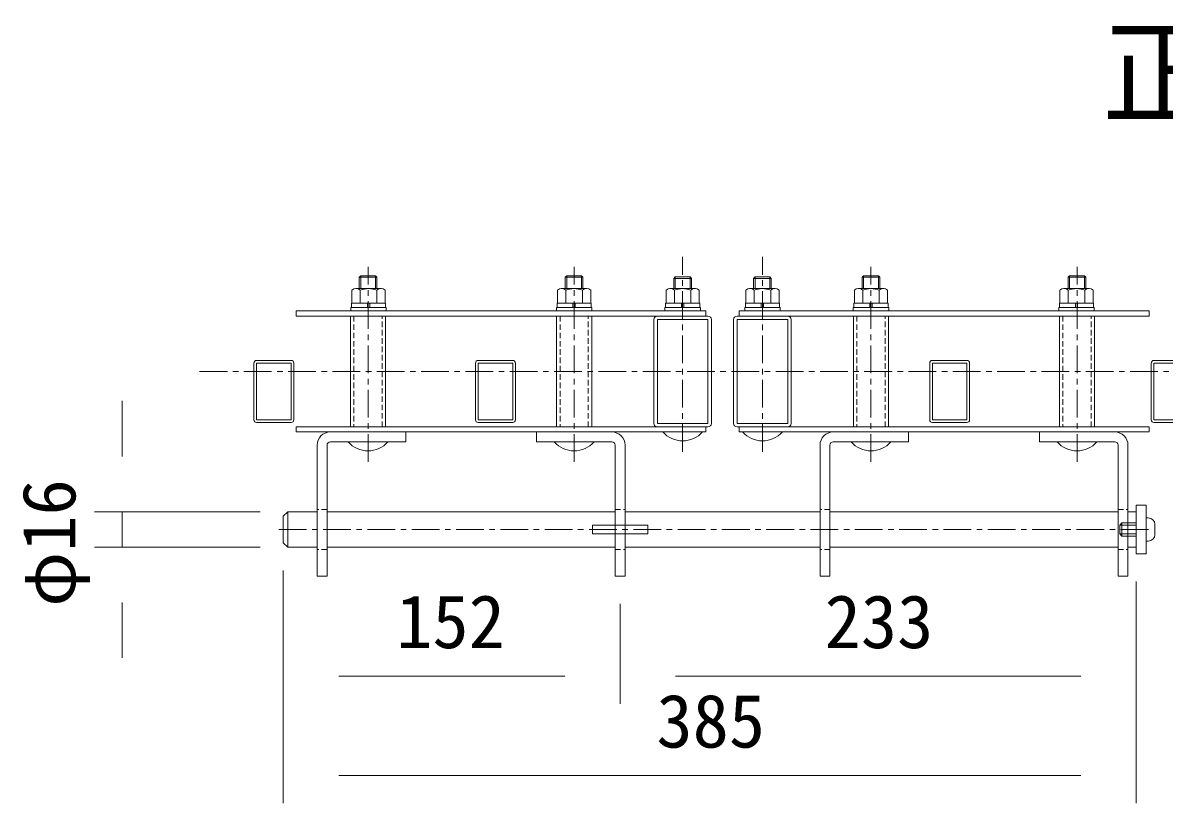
# Model space of a CAD drawing. Units: millimetres, scale not verified. Extents: x -4200 to 4200, y -2970 to 2970.
# Drawn here: x -152 to 878, y -1904 to -1200 of the extents above; entities that cross this region are included whole.
import ezdxf
from ezdxf.enums import TextEntityAlignment as Align

# ---------------------------------------------------------------- set-up
doc = ezdxf.new("R2010")
doc.units = ezdxf.units.MM
doc.header["$LTSCALE"] = 20
doc.linetypes.add('USER1', pattern=[2, 1.25, -0.25, 0.25, -0.25])
doc.linetypes.add('USER2', pattern=[0.375, 0.25, -0.125])
doc.layers.add('0-0_D-TTL-TXT', color=7, linetype='Continuous')
for name, color, linetype, lineweight in [('0-2_D-STR-DIM', 7, 'Continuous', 9), ('0-5_D-STR1', 1, 'Continuous', 18), ('0-6_D-STR3', 3, 'Continuous', 13), ('0-7_D-BMK', 2, 'USER1', 13)]:
    doc.layers.add(name, color=color, linetype=linetype, lineweight=lineweight)
doc.styles.add('ＭＳ ゴシック', font='')
doc.styles.get('ＭＳ ゴシック').set_extended_font_data('MS Gothic')

msp = doc.modelspace()

# ---------------------------------------------------------------- linework, layer by layer
at = {"layer": '0-2_D-STR-DIM'}
for p, q in [((-62.35, -1591.1), (-62.35, -1541.1)), ((62.09, -1641.1), (-87.35, -1641.1)), ((-62.35, -1641.1), (-62.35, -1673.1)), ((62.09, -1673.1), (-87.35, -1673.1)), ((83.09, -1694.1), (83.09, -1814.38)), ((853.08, -1704.1), (853.08, -1814.38)), ((83.09, -1719.1), (83.09, -1904.13)), ((-62.35, -1723.1), (-62.35, -1773.1)), ((387.08, -1724.1), (387.08, -1814.38)), ((387.08, -1724.1), (387.08, -1814.38)), ((853.08, -1729.1), (853.08, -1904.13)), ((133.09, -1789.38), (337.08, -1789.38)), ((437.08, -1789.38), (803.08, -1789.38)), ((803.08, -1879.13), (133.09, -1879.13))]:
    msp.add_line(p, q, dxfattribs=at)
at = {"layer": '0-5_D-STR1'}
for p, q in [((417.58, -1561.3), (417.58, -1467.7)), ((420.78, -1464.5), (466.38, -1464.5)), ((469.58, -1467.7), (469.58, -1561.3)), ((489.58, -1467.7), (489.58, -1561.3)), ((538.38, -1464.5), (492.78, -1464.5)), ((541.58, -1561.3), (541.58, -1467.7)), ((56.58, -1558.1), (56.58, -1506.9)), ((58.98, -1504.5), (90.18, -1504.5)), ((92.58, -1506.9), (92.58, -1558.1)), ((256.58, -1558.1), (256.58, -1506.9)), ((258.98, -1504.5), (290.18, -1504.5)), ((292.58, -1506.9), (292.58, -1558.1)), ((666.58, -1506.9), (666.58, -1558.1)), ((700.18, -1504.5), (668.98, -1504.5)), ((702.58, -1558.1), (702.58, -1506.9)), ((866.58, -1506.9), (866.58, -1558.1)), ((900.18, -1504.5), (868.98, -1504.5)), ((90.18, -1560.5), (58.98, -1560.5)), ((290.18, -1560.5), (258.98, -1560.5)), ((466.38, -1564.5), (420.78, -1564.5)), ((492.78, -1564.5), (538.38, -1564.5)), ((668.98, -1560.5), (700.18, -1560.5)), ((868.98, -1560.5), (900.18, -1560.5))]:
    msp.add_line(p, q, dxfattribs=at)
for points in [[(466.38, -1561.3), (420.78, -1561.3), (420.78, -1467.7), (466.38, -1467.7)], [(492.78, -1561.3), (538.38, -1561.3), (538.38, -1467.7), (492.78, -1467.7)], [(90.18, -1558.1), (58.98, -1558.1), (58.98, -1506.9), (90.18, -1506.9)], [(290.18, -1558.1), (258.98, -1558.1), (258.98, -1506.9), (290.18, -1506.9)], [(668.98, -1558.1), (700.18, -1558.1), (700.18, -1506.9), (668.98, -1506.9)], [(868.98, -1558.1), (900.18, -1558.1), (900.18, -1506.9), (868.98, -1506.9)]]:
    msp.add_lwpolyline(points, close=True, dxfattribs=at)
for centre, radius, start, end in [((420.78, -1467.7), 3.2, 90, 180), ((466.38, -1467.7), 3.2, 0, 90), ((492.78, -1467.7), 3.2, 90, 180), ((538.38, -1467.7), 3.2, 0, 90), ((58.98, -1506.9), 2.4, 90, 180), ((90.18, -1506.9), 2.4, 0, 90), ((258.98, -1506.9), 2.4, 90, 180), ((290.18, -1506.9), 2.4, 0, 90), ((668.98, -1506.9), 2.4, 90, 180), ((700.18, -1506.9), 2.4, 0, 90), ((868.98, -1506.9), 2.4, 90, 180), ((58.98, -1558.1), 2.4, 180, 270), ((90.18, -1558.1), 2.4, 270, 0), ((258.98, -1558.1), 2.4, 180, 270), ((290.18, -1558.1), 2.4, 270, 0), ((420.78, -1561.3), 3.2, 180, 270), ((466.38, -1561.3), 3.2, 270, 0), ((492.78, -1561.3), 3.2, 180, 270), ((538.38, -1561.3), 3.2, 270, 0), ((668.98, -1558.1), 2.4, 180, 270), ((700.18, -1558.1), 2.4, 270, 0), ((868.98, -1558.1), 2.4, 180, 270)]:
    msp.add_arc(centre, radius, start, end, dxfattribs=at)
at = {"layer": '0-6_D-STR3'}
for p, q in [((152.94, -1428.1), (151.59, -1429.46)), ((151.59, -1429.46), (167.59, -1429.46)), ((151.59, -1439.7), (151.59, -1429.46)), ((152.94, -1439.7), (152.94, -1428.1)), ((152.94, -1428.1), (166.23, -1428.1)), ((166.23, -1439.7), (166.23, -1428.1)), ((167.59, -1429.46), (166.23, -1428.1)), ((167.59, -1439.7), (167.59, -1429.46)), ((338.93, -1428.1), (337.58, -1429.46)), ((337.58, -1439.7), (337.58, -1429.46)), ((337.58, -1429.46), (353.58, -1429.46)), ((338.93, -1439.7), (338.93, -1428.1)), ((338.93, -1428.1), (352.23, -1428.1)), ((352.23, -1439.7), (352.23, -1428.1)), ((436.93, -1429.1), (435.58, -1430.46)), ((435.58, -1430.46), (451.58, -1430.46)), ((435.58, -1439.7), (435.58, -1430.46)), ((436.93, -1429.1), (450.23, -1429.1)), ((436.93, -1439.7), (436.93, -1429.1)), ((450.23, -1439.7), (450.23, -1429.1)), ((451.58, -1430.46), (450.23, -1429.1)), ((451.58, -1439.7), (451.58, -1430.46)), ((507.58, -1439.7), (507.58, -1430.46)), ((508.93, -1439.7), (508.93, -1429.1)), ((522.23, -1429.1), (508.93, -1429.1)), ((522.23, -1429.1), (523.58, -1430.46)), ((522.23, -1439.7), (522.23, -1429.1)), ((523.58, -1439.7), (523.58, -1430.46)), ((605.58, -1429.46), (606.93, -1428.1)), ((621.58, -1429.46), (605.58, -1429.46)), ((605.58, -1439.7), (605.58, -1429.46)), ((620.23, -1428.1), (606.93, -1428.1)), ((606.93, -1439.7), (606.93, -1428.1)), ((620.23, -1439.7), (620.23, -1428.1)), ((620.23, -1428.1), (621.58, -1429.46)), ((621.58, -1439.7), (621.58, -1429.46)), ((791.57, -1429.46), (792.93, -1428.1)), ((791.57, -1439.7), (791.57, -1429.46)), ((807.57, -1429.46), (791.57, -1429.46)), ((792.93, -1439.7), (792.93, -1428.1)), ((806.22, -1428.1), (807.57, -1429.46)), ((807.57, -1439.7), (807.57, -1429.46)), ((145.09, -1452.7), (145.09, -1441.1)), ((171.64, -1439.7), (148.55, -1439.7)), ((152.59, -1452.7), (152.59, -1441.1)), ((167.59, -1452.7), (167.59, -1441.1)), ((175.09, -1452.7), (175.09, -1441.1)), ((330.58, -1452.7), (330.58, -1441.1)), ((357.14, -1439.7), (334.05, -1439.7)), ((338.08, -1452.7), (338.08, -1441.1)), ((353.08, -1452.7), (353.08, -1441.1)), ((360.58, -1452.7), (360.58, -1441.1)), ((428.58, -1452.7), (428.58, -1441.1)), ((455.14, -1439.7), (432.05, -1439.7)), ((436.08, -1452.7), (436.08, -1441.1)), ((451.08, -1452.7), (451.08, -1441.1)), ((458.58, -1452.7), (458.58, -1441.1)), ((500.58, -1452.7), (500.58, -1441.1)), ((504.02, -1439.7), (527.11, -1439.7)), ((508.08, -1452.7), (508.08, -1441.1)), ((523.08, -1452.7), (523.08, -1441.1)), ((530.58, -1452.7), (530.58, -1441.1)), ((598.58, -1452.7), (598.58, -1441.1)), ((602.02, -1439.7), (625.11, -1439.7)), ((606.08, -1452.7), (606.08, -1441.1)), ((621.08, -1452.7), (621.08, -1441.1)), ((628.58, -1452.7), (628.58, -1441.1)), ((784.07, -1452.7), (784.07, -1441.1)), ((787.52, -1439.7), (810.61, -1439.7)), ((791.57, -1452.7), (791.57, -1441.1)), ((806.57, -1452.7), (806.57, -1441.1)), ((814.07, -1452.7), (814.07, -1441.1)), ((94.58, -1459.9), (94.58, -1464.5)), ((464.58, -1459.9), (94.58, -1459.9)), ((144.09, -1456.7), (144.09, -1459.9)), ((176.09, -1456.7), (144.09, -1456.7)), ((144.69, -1452.7), (144.69, -1456.7)), ((175.49, -1452.7), (144.69, -1452.7)), ((144.69, -1456.7), (175.49, -1456.7)), ((175.09, -1452.7), (145.09, -1452.7)), ((159.09, -1452.7), (159.09, -1456.7)), ((161.09, -1452.7), (161.09, -1456.7)), ((175.49, -1456.7), (175.49, -1452.7)), ((361.58, -1456.7), (329.58, -1456.7)), ((329.58, -1456.7), (329.58, -1459.9)), ((361.58, -1459.9), (329.58, -1459.9)), ((360.98, -1452.7), (330.18, -1452.7)), ((330.18, -1452.7), (330.18, -1456.7)), ((330.18, -1456.7), (360.98, -1456.7)), ((360.58, -1452.7), (330.58, -1452.7)), ((344.58, -1452.7), (344.58, -1456.7)), ((346.58, -1452.7), (346.58, -1456.7)), ((360.98, -1456.7), (360.98, -1452.7)), ((361.58, -1456.7), (361.58, -1459.9)), ((459.58, -1456.7), (427.58, -1456.7)), ((427.58, -1456.7), (427.58, -1459.9)), ((459.58, -1459.9), (427.58, -1459.9)), ((458.98, -1452.7), (428.18, -1452.7)), ((428.18, -1452.7), (428.18, -1456.7)), ((428.18, -1456.7), (458.98, -1456.7)), ((458.58, -1452.7), (428.58, -1452.7)), ((442.58, -1452.7), (442.58, -1456.7)), ((444.58, -1452.7), (444.58, -1456.7)), ((458.98, -1456.7), (458.98, -1452.7)), ((459.58, -1456.7), (459.58, -1459.9)), ((464.58, -1459.9), (464.58, -1464.5)), ((494.58, -1459.9), (864.58, -1459.9)), ((494.58, -1459.9), (494.58, -1464.5)), ((499.58, -1456.7), (531.58, -1456.7)), ((499.58, -1456.7), (499.58, -1459.9)), ((499.58, -1459.9), (531.58, -1459.9)), ((500.18, -1452.7), (530.98, -1452.7)), ((500.18, -1456.7), (500.18, -1452.7)), ((500.58, -1452.7), (530.58, -1452.7)), ((514.58, -1452.7), (514.58, -1456.7)), ((516.58, -1452.7), (516.58, -1456.7)), ((531.58, -1456.7), (531.58, -1459.9)), ((597.58, -1456.7), (629.58, -1456.7)), ((597.58, -1456.7), (597.58, -1459.9)), ((597.58, -1459.9), (629.58, -1459.9)), ((598.18, -1452.7), (628.98, -1452.7)), ((598.18, -1456.7), (598.18, -1452.7)), ((628.98, -1456.7), (598.18, -1456.7)), ((598.58, -1452.7), (628.58, -1452.7)), ((612.58, -1452.7), (612.58, -1456.7)), ((614.58, -1452.7), (614.58, -1456.7)), ((628.98, -1452.7), (628.98, -1456.7)), ((629.58, -1456.7), (629.58, -1459.9)), ((780.07, -1459.9), (815.07, -1459.9)), ((783.07, -1456.7), (815.07, -1456.7)), ((783.07, -1456.7), (783.07, -1459.9)), ((783.07, -1459.9), (815.07, -1459.9)), ((783.67, -1456.7), (783.67, -1452.7)), ((783.67, -1452.7), (814.47, -1452.7)), ((814.47, -1456.7), (783.67, -1456.7)), ((784.07, -1452.7), (814.07, -1452.7)), ((798.07, -1452.7), (798.07, -1456.7)), ((800.07, -1452.7), (800.07, -1456.7)), ((814.47, -1452.7), (814.47, -1456.7)), ((815.07, -1456.7), (815.07, -1459.9)), ((864.58, -1459.9), (864.58, -1464.5)), ((464.58, -1464.5), (94.58, -1464.5)), ((175.49, -1464.5), (143.69, -1464.5)), ((143.69, -1464.5), (143.69, -1564.5)), ((175.49, -1564.5), (175.49, -1464.5)), ((329.68, -1464.5), (329.68, -1564.5)), ((361.48, -1464.5), (329.68, -1464.5)), ((361.48, -1564.5), (361.48, -1464.5)), ((494.58, -1464.5), (864.58, -1464.5)), ((597.68, -1464.5), (597.68, -1564.5)), ((629.48, -1464.5), (597.68, -1464.5)), ((629.48, -1564.5), (629.48, -1464.5)), ((783.67, -1464.5), (783.67, -1564.5)), ((815.47, -1464.5), (783.67, -1464.5)), ((815.47, -1564.5), (815.47, -1464.5)), ((464.58, -1564.5), (94.58, -1564.5)), ((143.69, -1564.5), (175.49, -1564.5)), ((464.58, -1569.1), (464.58, -1564.5)), ((494.58, -1564.5), (864.58, -1564.5)), ((494.58, -1569.1), (494.58, -1564.5)), ((597.68, -1564.5), (629.48, -1564.5)), ((783.67, -1564.5), (815.47, -1564.5)), ((864.58, -1569.1), (864.58, -1564.5)), ((193.59, -1578.1), (193.59, -1569.1)), ((311.58, -1578.1), (311.58, -1569.1)), ((461.58, -1569.1), (425.58, -1569.1)), ((494.58, -1569.1), (864.58, -1569.1)), ((497.58, -1569.1), (533.58, -1569.1)), ((579.58, -1569.1), (647.58, -1569.1)), ((647.58, -1578.1), (647.58, -1569.1)), ((765.57, -1578.1), (765.57, -1569.1)), ((833.57, -1569.1), (765.57, -1569.1)), ((113.59, -1581.1), (113.59, -1699.1)), ((122.59, -1581.1), (122.59, -1699.1)), ((125.59, -1578.1), (193.59, -1578.1)), ((177.59, -1578.1), (141.59, -1578.1)), ((379.58, -1578.1), (311.58, -1578.1)), ((382.58, -1581.1), (382.58, -1699.1)), ((567.58, -1581.1), (567.58, -1699.1)), ((576.58, -1581.1), (576.58, -1699.1)), ((579.58, -1578.1), (647.58, -1578.1)), ((595.58, -1578.1), (631.58, -1578.1)), ((833.57, -1578.1), (765.57, -1578.1)), ((781.57, -1578.1), (817.57, -1578.1)), ((836.57, -1581.1), (836.57, -1699.1)), ((845.57, -1581.1), (845.57, -1699.1)), ((862.08, -1635.1), (853.08, -1635.1)), ((853.08, -1635.1), (853.08, -1679.1)), ((862.08, -1679.1), (862.08, -1635.1)), ((83.09, -1645.1), (87.09, -1641.1)), ((87.09, -1641.1), (87.09, -1673.1)), ((87.09, -1641.1), (113.59, -1641.1)), ((122.59, -1641.1), (382.58, -1641.1)), ((391.58, -1641.1), (567.58, -1641.1)), ((576.58, -1641.1), (836.57, -1641.1)), ((845.57, -1641.1), (853.08, -1641.1)), ((862.08, -1667.6), (862.08, -1646.6)), ((863.88, -1646.6), (862.08, -1646.6)), ((412.08, -1653.1), (362.08, -1653.1)), ((362.08, -1653.1), (362.08, -1661.1)), ((412.08, -1661.1), (412.08, -1653.1)), ((838.08, -1653.1), (840.08, -1651.1)), ((838.08, -1653.1), (838.08, -1661.1)), ((853.08, -1653.1), (838.08, -1653.1)), ((840.08, -1651.1), (840.08, -1663.1)), ((853.08, -1651.1), (840.08, -1651.1)), ((869.88, -1661.6), (869.88, -1652.6)), ((362.08, -1661.1), (412.08, -1661.1)), ((838.08, -1661.1), (840.08, -1663.1)), ((853.08, -1661.1), (838.08, -1661.1)), ((853.08, -1663.1), (840.08, -1663.1)), ((863.88, -1667.6), (862.08, -1667.6)), ((113.59, -1673.1), (87.09, -1673.1)), ((382.58, -1673.1), (122.59, -1673.1)), ((567.58, -1673.1), (391.58, -1673.1)), ((836.57, -1673.1), (576.58, -1673.1)), ((853.08, -1673.1), (845.57, -1673.1)), ((853.08, -1679.1), (862.08, -1679.1)), ((113.59, -1699.1), (122.59, -1699.1)), ((567.58, -1699.1), (576.58, -1699.1)), ((845.57, -1699.1), (836.57, -1699.1))]:
    msp.add_line(p, q, dxfattribs=at)
at = {"layer": '0-6_D-STR3', "linetype": 'USER2'}
for p, q in [((146.89, -1464.5), (146.89, -1564.5)), ((172.29, -1564.5), (172.29, -1464.5)), ((332.88, -1464.5), (332.88, -1564.5)), ((358.28, -1564.5), (358.28, -1464.5)), ((600.88, -1464.5), (600.88, -1564.5)), ((626.28, -1564.5), (626.28, -1464.5)), ((786.87, -1464.5), (786.87, -1564.5)), ((812.27, -1564.5), (812.27, -1464.5)), ((122.59, -1639.1), (113.59, -1639.1)), ((382.58, -1639.1), (391.58, -1639.1)), ((576.58, -1639.1), (567.58, -1639.1)), ((836.57, -1639.1), (845.57, -1639.1)), ((122.59, -1675.1), (113.59, -1675.1)), ((382.58, -1675.1), (391.58, -1675.1)), ((576.58, -1675.1), (567.58, -1675.1)), ((836.57, -1675.1), (845.57, -1675.1))]:
    msp.add_line(p, q, dxfattribs=at)
at = {"layer": '0-6_D-STR3'}
for points in [[(353.58, -1439.7), (353.58, -1429.46), (352.23, -1428.1)], [(523.58, -1430.46), (507.58, -1430.46), (508.93, -1429.1)], [(806.22, -1439.7), (806.22, -1428.1), (792.93, -1428.1)], [(176.09, -1456.7), (176.09, -1459.9), (144.09, -1459.9)], [(530.98, -1452.7), (530.98, -1456.7), (500.18, -1456.7)], [(464.58, -1569.1), (94.58, -1569.1), (94.58, -1564.5)], [(391.58, -1581.1), (391.58, -1699.1), (382.58, -1699.1)], [(87.09, -1673.1), (83.09, -1669.1), (83.09, -1645.1)]]:
    msp.add_lwpolyline(points, dxfattribs=at)
for centre, radius, start, end in [((148.84, -1445.39), 5.7, 48.86505, 131.13495), ((160.09, -1460.49), 20.79, 68.85295, 111.14705), ((171.34, -1445.39), 5.7, 48.83491, 131.16509), ((334.33, -1445.39), 5.7, 48.86505, 131.13495), ((345.58, -1460.49), 20.79, 68.85295, 111.14705), ((356.83, -1445.39), 5.7, 48.83491, 131.16509), ((432.33, -1445.39), 5.7, 48.86505, 131.13495), ((443.58, -1460.49), 20.79, 68.85295, 111.14705), ((454.83, -1445.39), 5.7, 48.83491, 131.16509), ((504.33, -1445.39), 5.7, 48.83491, 131.16509), ((515.58, -1460.49), 20.79, 68.85295, 111.14705), ((526.83, -1445.39), 5.7, 48.86505, 131.13495), ((602.33, -1445.39), 5.7, 48.83491, 131.16509), ((613.58, -1460.49), 20.79, 68.85295, 111.14705), ((624.83, -1445.39), 5.7, 48.86505, 131.13495), ((787.82, -1445.39), 5.7, 48.83491, 131.16509), ((799.07, -1460.49), 20.79, 68.85295, 111.14705), ((810.32, -1445.39), 5.7, 48.86505, 131.13495), ((125.59, -1581.1), 12, 90, 180), ((379.58, -1581.1), 12, 0, 90), ((443.58, -1552.85), 24.25, 222.07502, 317.92498), ((515.58, -1552.85), 24.25, 222.07502, 317.92498), ((579.58, -1581.1), 12, 90, 180), ((833.57, -1581.1), 12, 0, 90), ((125.59, -1581.1), 3, 90, 180), ((159.59, -1561.85), 24.25, 222.07502, 317.92498), ((345.58, -1561.85), 24.25, 222.07502, 317.92498), ((379.58, -1581.1), 3, 0, 90), ((579.58, -1581.1), 3, 90, 180), ((613.58, -1561.85), 24.25, 222.07502, 317.92498), ((799.57, -1561.85), 24.25, 222.07502, 317.92498), ((833.57, -1581.1), 3, 0, 90), ((863.88, -1652.6), 6, 0, 90), ((863.88, -1661.6), 6, 270, 0)]:
    msp.add_arc(centre, radius, start, end, dxfattribs=at)
at = {"layer": '0-7_D-BMK'}
for p, q in [((443.58, -1587.11), (443.58, -1410.95)), ((515.58, -1587.11), (515.58, -1410.95)), ((159.59, -1596.11), (159.59, -1419.95)), ((345.58, -1596.11), (345.58, -1419.95)), ((613.58, -1596.11), (613.58, -1419.95)), ((799.57, -1596.11), (799.57, -1419.95)), ((7.57, -1514.5), (945.54, -1514.5)), ((79.09, -1657.1), (864.08, -1657.1))]:
    msp.add_line(p, q, dxfattribs=at)

# ---------------------------------------------------------------- texts
at = {"layer": '0-0_D-TTL-TXT', "style": 'ＭＳ ゴシック'}
msp.add_text('正\u3000面\u3000図', height=76.98, dxfattribs=at).set_placement((822.13, -1306.16), align=Align.BOTTOM_LEFT)
at = {"layer": '0-2_D-STR-DIM', "style": 'ＭＳ ゴシック'}
msp.add_text('φ16', height=48.09, rotation=90, dxfattribs=at).set_placement((-90.11, -1726.9), align=Align.BOTTOM_LEFT)
for s, p in [('152', (184.96, -1778.63)), ('233', (571.73, -1778.63)), ('385', (419.86, -1868.39))]:
    msp.add_text(s, height=48.09, dxfattribs=at).set_placement(p, align=Align.BOTTOM_LEFT)

doc.saveas('drawing.dxf')
